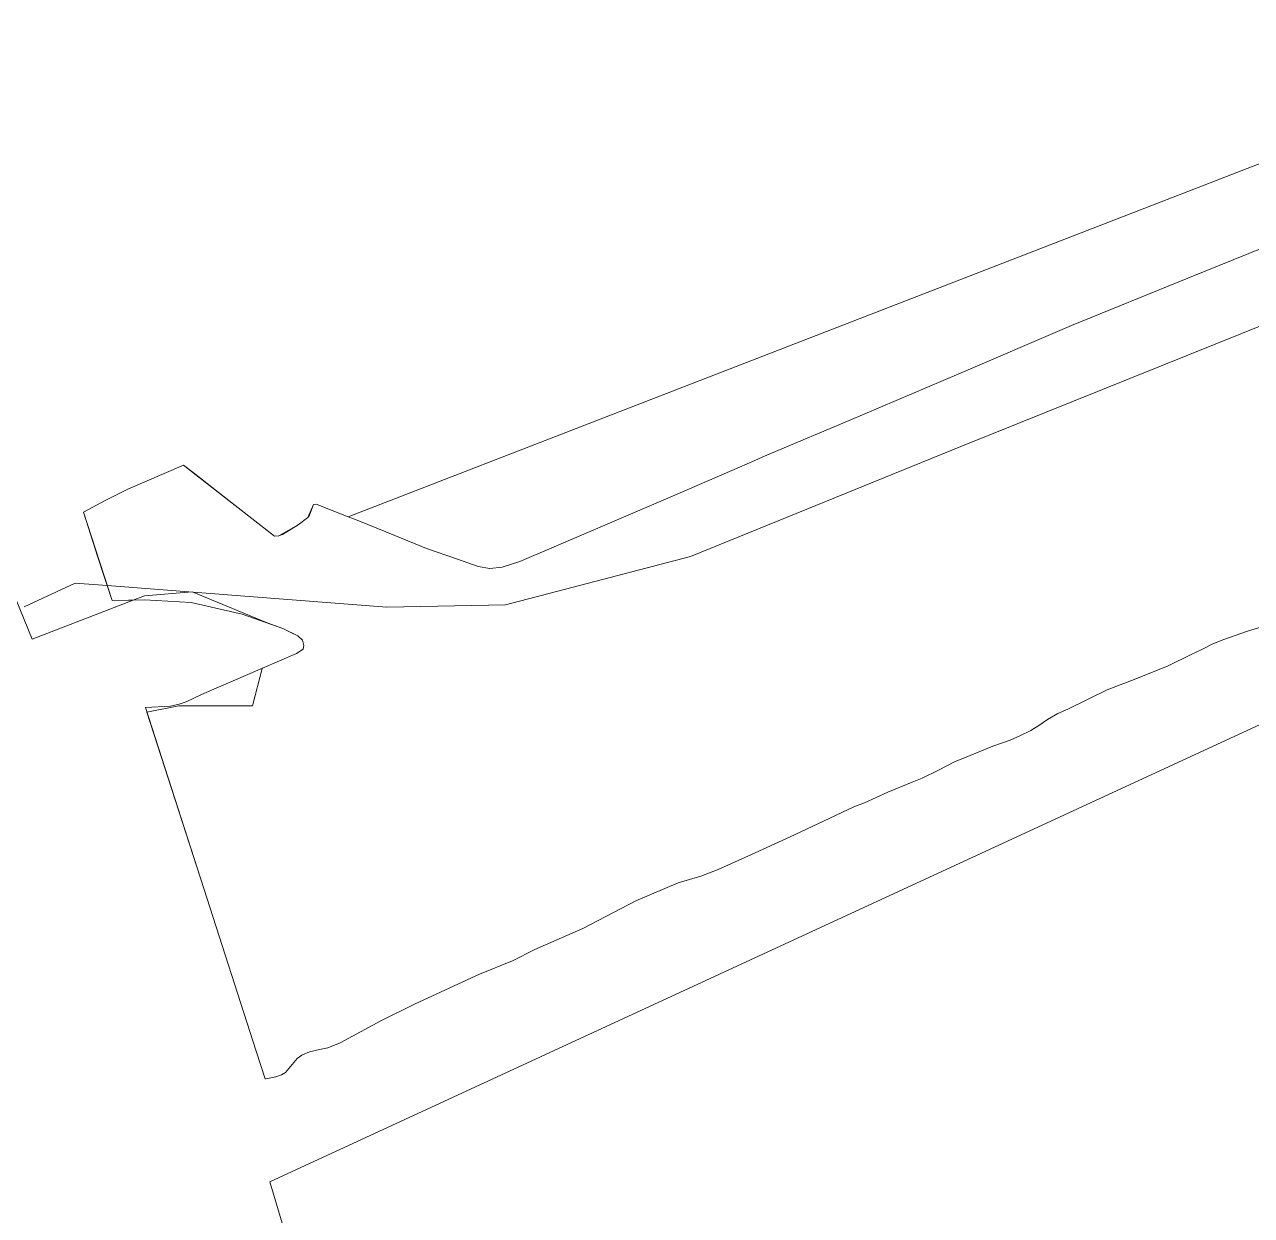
# Model space of a CAD drawing. Header units: metres. Extents: x 3 to 1027712, y 40 to 4430649.
# Drawn here: x 1023990.2 to 1024152.6, y 4423539.7 to 4423697.3 of the extents above; entities that cross this region are included whole.
import ezdxf

# ---------------------------------------------------------------- set-up
doc = ezdxf.new("R2010")
doc.units = ezdxf.units.M
doc.header["$MEASUREMENT"] = 0
for name, color, linetype, lineweight, true_color in [('Humedales_Ramsar_5_km', 7, 'Continuous', 9, 0xd0fac0), ('RN_LIC_5_km', 7, 'Continuous', 9, 0xe5f2bf), ('RN_ZEPA_5_km', 7, 'Continuous', 9, 0xc2d3f2)]:
    doc.layers.add(name, color=color, linetype=linetype, lineweight=lineweight, true_color=true_color)

msp = doc.modelspace()

# ---------------------------------------------------------------- linework, layer by layer
at = {"layer": 'Humedales_Ramsar_5_km'}
for points in [[(1024155.29, 4423617.97), (1024152.08, 4423617.03), (1024148.94, 4423615.92), (1024147.5, 4423615.33), (1024146.04, 4423614.59), (1024144.55, 4423613.86), (1024141.56, 4423612.42), (1024137.31, 4423610.71), (1024133.49, 4423609.26), (1024128.28, 4423606.71), (1024126.96, 4423606.12), (1024125.61, 4423605.32), (1024124.45, 4423604.52), (1024123.38, 4423603.88), (1024121.95, 4423603.17), (1024120.66, 4423602.59), (1024118.37, 4423601.79), (1024115.35, 4423600.57), (1024113.3, 4423599.72), (1024111.16, 4423598.6), (1024109.01, 4423597.54), (1024107.68, 4423597.04), (1024104.46, 4423595.72), (1024101.39, 4423594.29), (1024099.98, 4423593.74), (1024095.96, 4423591.88), (1024091.52, 4423589.8), (1024086.43, 4423587.46), (1024082.01, 4423585.45), (1024079.71, 4423584.57), (1024076.69, 4423583.69), (1024071.09, 4423581.33), (1024064.08, 4423577.66), (1024057.73, 4423574.86), (1024054.77, 4423573.38), (1024050.4, 4423571.61), (1024041.87, 4423567.69), (1024037.32, 4423565.42), (1024031.93, 4423562.5), (1024030.31, 4423561.86), (1024029.23, 4423561.62), (1024027.88, 4423561.31), (1024026.89, 4423560.88), (1024026.26, 4423560.44), (1024024.71, 4423558.58), (1024024.17, 4423558.28), (1024023.45, 4423558.03), (1024022.12, 4423557.75), (1024022, 4423557.74), (1024020.81, 4423561.43), (1024013.88, 4423582.94), (1024006.17, 4423606.9), (1024009.48, 4423607.08), (1024010.61, 4423607.34), (1024011.57, 4423607.67), (1024013.59, 4423608.62), (1024021.68, 4423612.1), (1024026.17, 4423614.06), (1024027.03, 4423614.65), (1024027.14, 4423615.11), (1024026.98, 4423615.81), (1024026.36, 4423616.39), (1024024.36, 4423617.36), (1024018.99, 4423619.27), (1024016.46, 4423619.83), (1024012.24, 4423620.79), (1024006.06, 4423621.15), (1024001.74, 4423621.09), (1024001.1, 4423623.05), (1024038.12, 4423620.17), (1024053.82, 4423620.5), (1024078.33, 4423626.91), (1024114.11, 4423641.47), (1024170.16, 4423664.02)], [(1023990.12, 4423620.24), (1023996.84, 4423623.39), (1024001.1, 4423623.05), (1024001.74, 4423621.09), (1024006.06, 4423621.15), (1024012.24, 4423620.79), (1024016.46, 4423619.83), (1024018.99, 4423619.27), (1024024.36, 4423617.36), (1024026.36, 4423616.39), (1024026.98, 4423615.81), (1024027.14, 4423615.11), (1024027.03, 4423614.65), (1024026.17, 4423614.06), (1024021.68, 4423612.1), (1024013.59, 4423608.62), (1024011.57, 4423607.67), (1024010.61, 4423607.34), (1024009.48, 4423607.08), (1024006.17, 4423606.9), (1024013.88, 4423582.94), (1024020.81, 4423561.43), (1024022, 4423557.74), (1024022.12, 4423557.75), (1024023.45, 4423558.03), (1024024.17, 4423558.28), (1024024.71, 4423558.58), (1024026.26, 4423560.44), (1024026.89, 4423560.88), (1024027.88, 4423561.31), (1024029.23, 4423561.62), (1024030.31, 4423561.86), (1024031.93, 4423562.5), (1024037.32, 4423565.42), (1024041.87, 4423567.69), (1024050.4, 4423571.61), (1024054.77, 4423573.38), (1024057.73, 4423574.86), (1024064.08, 4423577.66), (1024071.09, 4423581.33), (1024076.69, 4423583.69), (1024079.71, 4423584.57), (1024082.01, 4423585.45), (1024086.43, 4423587.46), (1024091.52, 4423589.8), (1024095.96, 4423591.88), (1024099.98, 4423593.74), (1024101.39, 4423594.29), (1024104.46, 4423595.72), (1024107.68, 4423597.04), (1024109.01, 4423597.54), (1024111.16, 4423598.6), (1024113.3, 4423599.72), (1024115.35, 4423600.57), (1024118.37, 4423601.79), (1024120.66, 4423602.59), (1024121.95, 4423603.17), (1024123.38, 4423603.88), (1024124.45, 4423604.52), (1024125.61, 4423605.32), (1024126.96, 4423606.12), (1024128.28, 4423606.71), (1024133.49, 4423609.26), (1024137.31, 4423610.71), (1024141.56, 4423612.42), (1024144.55, 4423613.86), (1024146.04, 4423614.59), (1024147.5, 4423615.33), (1024148.94, 4423615.92), (1024152.08, 4423617.03), (1024155.29, 4423617.97)]]:
    msp.add_lwpolyline(points, dxfattribs=at)
at = {"layer": 'RN_LIC_5_km'}
for points in [[(1023986.24, 4423627.98), (1023991.17, 4423615.95), (1024004.54, 4423621.13), (1024001.74, 4423621.09), (1023997.95, 4423632.76), (1024000.85, 4423634.32), (1024003.83, 4423635.79), (1024011.21, 4423638.99), (1024012.47, 4423638), (1024018.44, 4423633.35), (1024023.27, 4423629.57), (1024023.84, 4423629.62), (1024024.33, 4423629.81), (1024026.39, 4423631.1), (1024027.68, 4423632.04), (1024027.89, 4423632.36), (1024028.43, 4423633.76), (1024028.76, 4423633.83), (1024033.02, 4423632.16), (1024201.24, 4423697.32)], [(1024260.79, 4423654.07), (1024022.62, 4423544.13), (1024058.66, 4423423.46)]]:
    msp.add_lwpolyline(points, dxfattribs=at)
at = {"layer": 'RN_ZEPA_5_km'}
for points in [[(1023986.24, 4423627.98), (1023991.17, 4423615.95), (1024004.54, 4423621.13), (1024001.74, 4423621.09), (1023997.95, 4423632.76), (1024000.85, 4423634.32), (1024003.83, 4423635.79), (1024011.21, 4423638.99), (1024012.46, 4423638), (1024018.44, 4423633.35), (1024023.27, 4423629.57), (1024023.84, 4423629.62), (1024026.39, 4423631.1), (1024027.68, 4423632.04), (1024028.43, 4423633.76), (1024028.76, 4423633.83), (1024033.02, 4423632.16), (1024201.24, 4423697.32)], [(1024155.29, 4423617.97), (1024152.08, 4423617.03), (1024148.94, 4423615.92), (1024147.5, 4423615.33), (1024146.04, 4423614.59), (1024144.55, 4423613.86), (1024141.56, 4423612.42), (1024137.31, 4423610.71), (1024133.49, 4423609.26), (1024128.28, 4423606.71), (1024126.96, 4423606.12), (1024125.61, 4423605.32), (1024124.45, 4423604.52), (1024123.38, 4423603.88), (1024121.95, 4423603.17), (1024120.66, 4423602.59), (1024118.37, 4423601.79), (1024115.35, 4423600.57), (1024113.3, 4423599.72), (1024111.16, 4423598.6), (1024109.01, 4423597.54), (1024107.68, 4423597.04), (1024104.46, 4423595.72), (1024101.39, 4423594.29), (1024099.98, 4423593.74), (1024095.96, 4423591.88), (1024091.52, 4423589.8), (1024086.43, 4423587.46), (1024082.01, 4423585.45), (1024079.71, 4423584.57), (1024076.69, 4423583.69), (1024071.09, 4423581.33), (1024064.08, 4423577.66), (1024057.73, 4423574.86), (1024054.77, 4423573.38), (1024050.4, 4423571.61), (1024041.87, 4423567.69), (1024037.32, 4423565.42), (1024031.93, 4423562.5), (1024030.31, 4423561.86), (1024029.23, 4423561.62), (1024027.88, 4423561.31), (1024026.89, 4423560.88), (1024026.26, 4423560.44), (1024024.71, 4423558.58), (1024024.17, 4423558.28), (1024023.45, 4423558.03), (1024022.12, 4423557.75), (1024022, 4423557.74), (1024020.81, 4423561.43), (1024013.88, 4423582.94), (1024006.37, 4423606.27), (1024010.57, 4423607.11), (1024020.36, 4423607.11), (1024021.6, 4423612.06), (1024021.68, 4423612.1), (1024026.17, 4423614.06), (1024027.03, 4423614.65), (1024027.14, 4423615.11), (1024026.98, 4423615.81), (1024026.36, 4423616.39), (1024025.42, 4423616.84), (1024024.36, 4423617.36), (1024022.29, 4423618.1), (1024012.35, 4423622.24), (1024006.04, 4423621.71), (1024004.54, 4423621.13), (1024001.74, 4423621.09), (1024000.71, 4423624.24), (1023999.88, 4423626.79), (1023997.95, 4423632.76), (1024000.85, 4423634.32), (1024003.83, 4423635.79), (1024011.21, 4423638.99), (1024012.46, 4423638), (1024018.44, 4423633.35), (1024023.27, 4423629.57), (1024023.84, 4423629.62), (1024024.33, 4423629.81), (1024026.39, 4423631.1), (1024027.68, 4423632.04), (1024027.89, 4423632.36), (1024028.43, 4423633.76), (1024028.76, 4423633.83), (1024033.02, 4423632.16), (1024034.43, 4423631.61), (1024039.2, 4423629.67), (1024043.37, 4423627.97), (1024047.47, 4423626.54), (1024050.21, 4423625.59), (1024051.76, 4423625.29), (1024053.4, 4423625.5), (1024055.72, 4423626.25), (1024064.51, 4423629.99), (1024076.24, 4423635.03), (1024083.81, 4423638.29), (1024086.87, 4423639.61), (1024087.82, 4423640.03), (1024089.08, 4423640.56), (1024099.36, 4423644.9), (1024113.88, 4423651.08), (1024128.8, 4423657.47), (1024144.2, 4423663.75), (1024160.32, 4423670.28)], [(1024260.79, 4423654.07), (1024022.62, 4423544.13), (1024058.66, 4423423.46)]]:
    msp.add_lwpolyline(points, dxfattribs=at)

doc.saveas('drawing.dxf')
